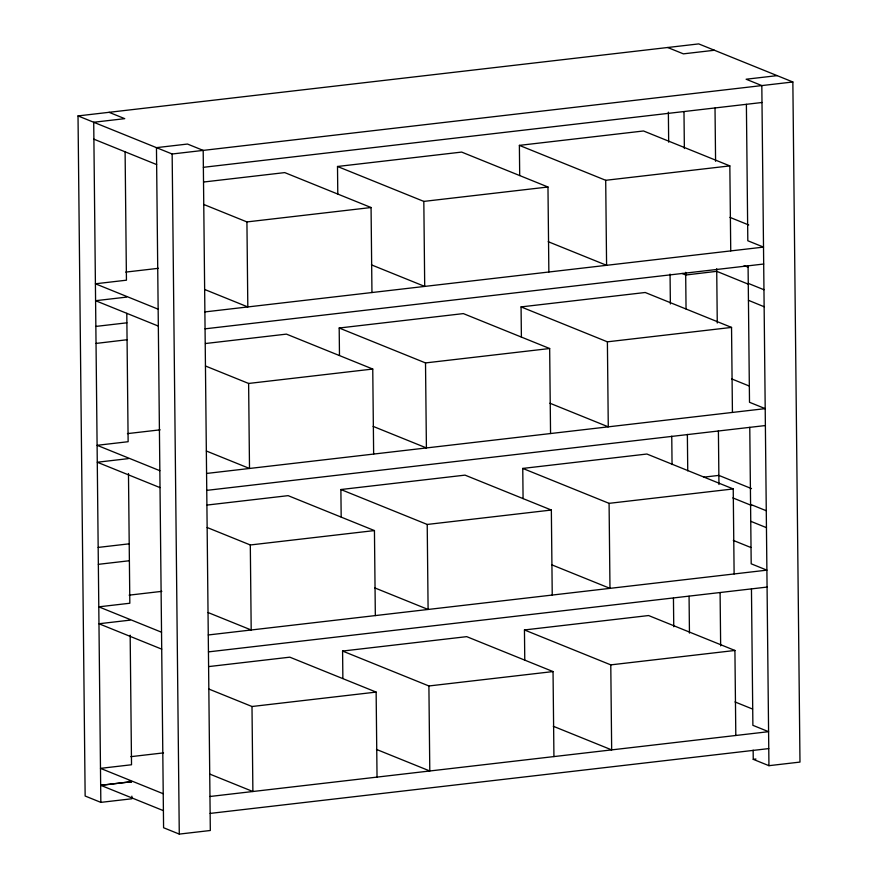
<?xml version="1.0" encoding="UTF-8"?>
<svg xmlns="http://www.w3.org/2000/svg" width="878" height="878" viewBox="0 0 878 878"><rect width="100%" height="100%" fill="white"/><g stroke="black" fill="none" stroke-linecap="round" stroke-linejoin="round"><path stroke-width="1.32" d="M131.854 796.148L131.876 798.771L100.838 802.371L85.144 796.017L78.021 115.918L698.723 43.9L792.856 81.983L799.979 762.082L768.941 765.682L753.247 759.338L753.148 750.174M714.418 50.255L683.38 53.854L667.686 47.5M777.162 75.629L746.124 79.229L761.819 85.583L768.941 765.682M78.021 115.918L172.154 154.001L792.856 81.983M203.367 167.314L761.994 102.496M203.784 181.998L284.746 172.604L371.065 207.526L371.954 292.539M337.789 193.906L337.503 166.48L461.641 152.081L547.971 187.003L548.86 272.015M519.699 175.545L519.381 145.375L643.519 130.976L729.837 165.898L730.737 250.91M203.762 204.464L246.927 221.925L371.065 207.526M337.503 166.48L423.822 201.402L547.971 187.003M519.381 145.375L605.699 180.297L729.837 165.898M125.741 272.103L158.435 268.306M126.619 297.104L95.592 300.704L158.336 326.089M204.881 311.92L763.509 247.102L747.815 240.759L746.388 104.339M95.856 326.418L126.893 322.819M205.057 328.833L763.684 264.026M96.031 343.43L127.069 339.742M205.474 343.517L286.437 334.123L372.755 369.045L373.644 454.058M339.479 355.425L339.193 328.01L463.343 313.6L549.661 348.522L550.55 433.534M521.389 337.064L521.071 306.905L645.209 292.495L731.539 327.417L732.428 412.43M205.452 365.994L248.617 383.456L372.755 369.045M339.193 328.01L425.512 362.921L549.661 348.522M521.071 306.905L607.389 341.827L731.539 327.417M127.431 433.622L160.136 429.836M128.32 458.634L97.282 462.234L160.026 487.619M206.571 473.451L765.199 408.632L749.505 402.278L748.078 265.793M206.747 490.363L765.375 425.545M207.164 505.048L288.127 495.653L374.445 530.575L375.334 615.588M341.18 516.955L340.884 489.529L465.033 475.13L551.351 510.041L552.24 595.064M523.079 498.594L522.761 468.424L646.91 454.025L733.229 488.947L734.118 573.96M98.171 547.422L129.209 543.822M704.024 477.127L718.862 475.404L751.491 488.596M207.153 527.513L250.307 544.975L374.445 530.575M340.884 489.529L427.213 524.451L551.351 510.041M522.761 468.424L609.08 503.346L733.229 488.947M98.347 564.335L129.384 560.735M129.121 595.152L161.826 591.355M130.01 620.153L98.973 623.753L161.717 649.138M208.262 634.97L766.889 570.151L751.195 563.808L749.768 427.312M208.448 651.882L767.065 587.075M208.854 666.567L289.817 657.172L376.135 692.094L377.035 777.107M342.87 678.475L342.585 651.059L466.723 636.649L553.041 671.571L553.93 756.584M524.77 660.113L524.451 629.954L648.601 615.544L734.919 650.466L735.808 735.479M208.843 689.043L251.997 706.505L376.135 692.094M342.585 651.059L428.903 685.97L553.041 671.571M524.451 629.954L610.781 664.876L734.919 650.466M130.811 756.671L163.517 752.885M100.663 785.371L131.7 781.683L100.663 785.283L163.407 810.657M209.963 796.489L768.579 731.681L752.885 725.327L751.458 588.908M210.138 813.412L768.755 748.594M753.247 759.338L755.947 759.02M179.277 834.1L210.314 830.5L203.191 150.401L187.497 144.047L156.46 147.647L163.582 827.745L179.277 834.1L172.154 154.001M729.914 217.36L748.736 224.977M744.16 265.573L747.924 267.099M748.265 283.385L763.959 289.74M748.1 284.099L716.733 271.324L685.696 275.012L682.074 273.453M748.44 300.309L764.134 306.74M548.201 241.691L606.588 265.31L605.699 180.297M109.059 112.318L124.753 118.662L93.716 122.261L100.838 802.371M731.604 378.879L749.164 385.991M93.902 139.185L156.635 164.57M371.405 264.849L424.711 286.415L423.822 201.402M549.891 403.211L608.278 426.84L607.389 341.827M750.569 504.389L766.274 510.733M732.845 497.903L751.667 505.519M204.651 289.477L247.815 306.938L246.927 221.925M750.756 521.302L766.45 527.656M733.295 540.409L750.866 547.51M158.15 309.177L95.417 283.792L126.443 280.192L125.104 151.949M373.095 426.368L426.412 447.934L425.512 362.921M551.582 564.741L609.98 588.359L609.08 503.346M206.341 451.007L249.506 468.468L248.617 383.456M734.985 701.928L752.556 709.04M159.851 470.696L97.107 445.311L128.133 441.711L126.794 313.347M374.785 587.898L428.102 609.464L427.213 524.451M553.272 726.26L611.67 749.889L610.781 664.876M208.042 612.526L251.196 629.987L250.307 544.975M161.541 632.226L98.797 606.841L129.834 603.241L128.473 473.505M376.475 749.417L429.792 770.983L428.903 685.97M209.732 774.056L252.886 791.517L251.997 706.505M163.231 793.745L100.487 768.36L131.524 764.76L130.163 635.167M129.285 780.783L131.7 781.76M715.021 108.093L715.581 161.3M716.7 268.723L717.271 323.027M718.402 430.78L718.961 484.513M720.092 592.661L720.651 645.868M683.984 111.693L684.368 148.525M685.663 272.323L686.047 308.968M687.364 434.38L687.748 470.893M689.065 596.272L689.449 633.104M668.367 112.164L668.674 142.181M670.057 274.09L670.375 303.986M671.758 436.146L672.054 464.539M673.448 598.105L673.755 626.749"/></g></svg>
